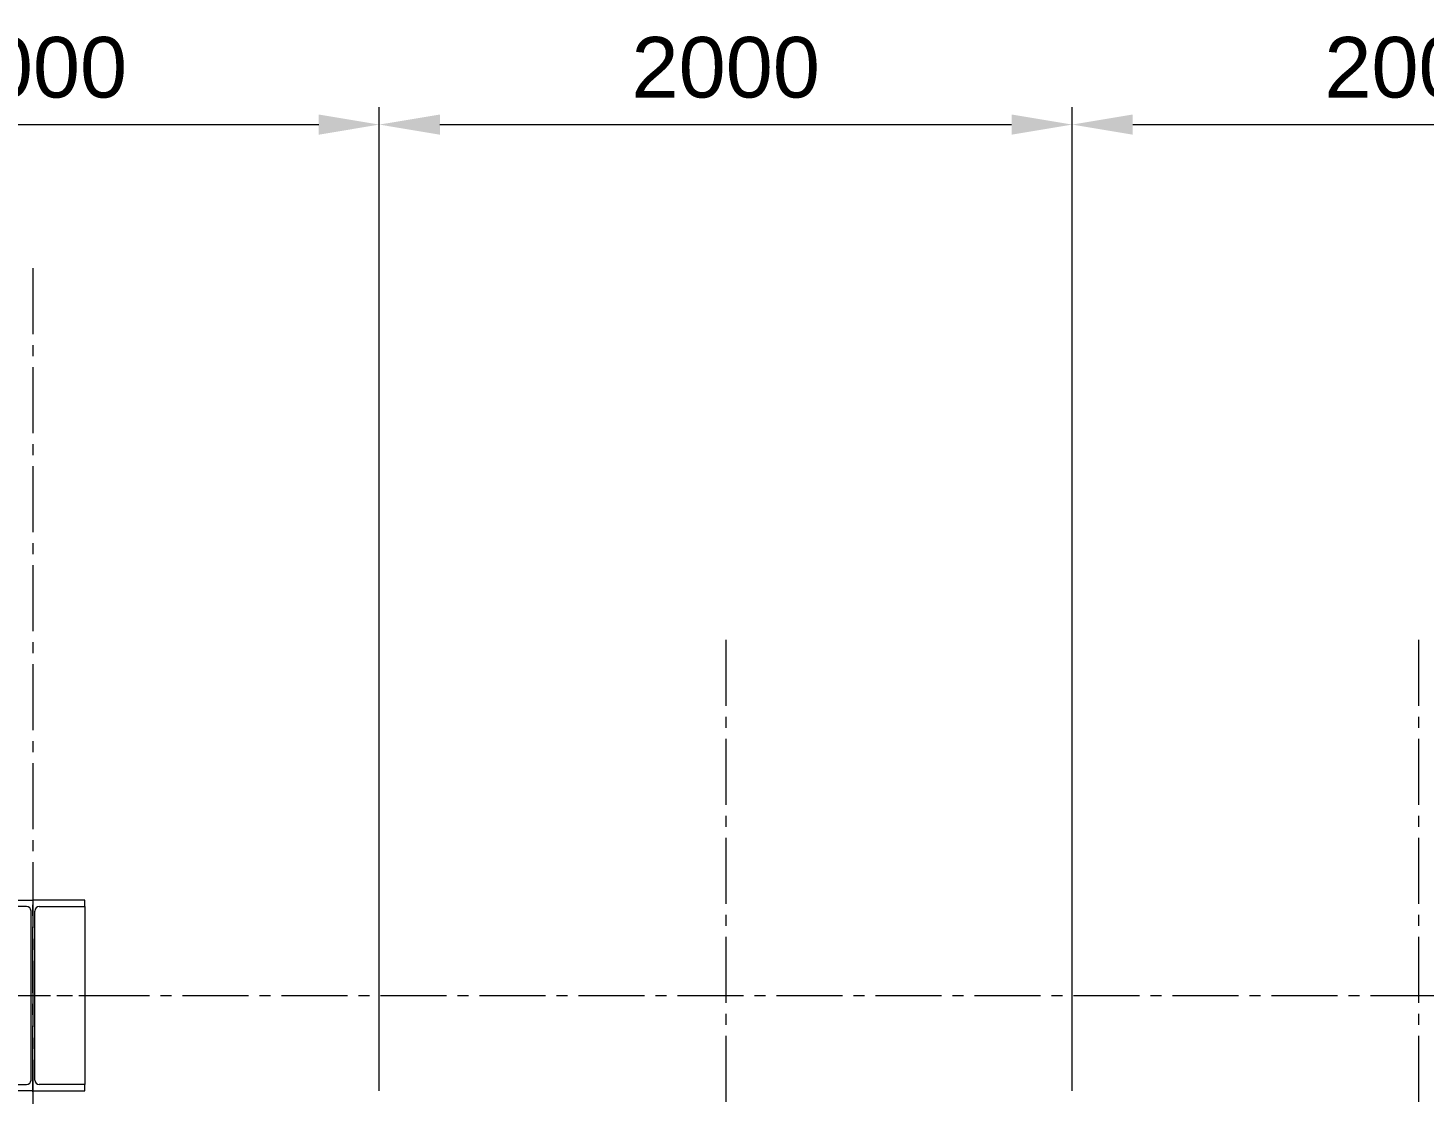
# Model space of a CAD drawing. Header units: millimetres. Extents: x 163705 to 1616509, y 81827 to 302547.
# Drawn here: x 1270920 to 1274951, y 149975 to 153054 of the extents above; entities that cross this region are included whole.
import ezdxf

# ---------------------------------------------------------------- set-up
doc = ezdxf.new("R2010")
doc.units = ezdxf.units.MM
doc.header["$LTSCALE"] = 10
doc.linetypes.add('CENTER2', pattern=[28.575, 19.05, -3.175, 3.175, -3.175])
for name, color, linetype, lineweight in [('1-中心线', 1, 'CENTER2', 0), ('1-标注', 3, 'Continuous', 0), ('1-钢构', 6, 'Continuous', 0)]:
    doc.layers.add(name, color=color, linetype=linetype, lineweight=lineweight)
doc.styles.get("Standard").update_dxf_attribs({"font": 'arial.ttf'})
doc.dimstyles.new('AM_GB50$0', dxfattribs={"dimscale": 50, "dimtxt": 3.5, "dimasz": 3.5, "dimexe": 1, "dimexo": 1, "dimgap": 1.5, "dimtad": 1, "dimdsep": 46, "dimtxsty": 'Standard', "dimcen": 0, "dimclrd": 256, "dimclre": 256, "dimclrt": 2, "dimadec": 0, "dimazin": 2, "dimtp": 0.1, "dimtm": 0.1, "dimtfac": 0.71, "dimtdec": 3, "dimtmove": 0, "dimatfit": 3, "dimfxl": 0, "dimlwd": -1, "dimlwe": -1, "dimarcsym": 0})

# ---------------------------------------------------------------- blocks, each defined once
blk = doc.blocks.new('G$CEDFA10A2')
for p, q in [((0, 535), (0, 553)), ((0, 553), (150, 553)), ((131.5, 535), (0, 535)), ((0, 535), (0, 21)), ((300, 553), (150, 553)), ((168.5, 535), (300, 535)), ((300, 535), (300, 553)), ((300, 535), (300, 21)), ((144.5, 34), (144.5, 522)), ((155.5, 34), (155.5, 522)), ((0, 21), (131.5, 21)), ((0, 3), (0, 21)), ((150, 3), (0, 3)), ((150, 3), (300, 3)), ((300, 21), (168.5, 21)), ((300, 3), (300, 21))]:
    blk.add_line(p, q)
for centre, start, end in [((131.5, 522), 0, 90), ((168.5, 522), 90, 180), ((131.5, 34), 270, 0), ((168.5, 34), 180, 270)]:
    blk.add_arc(centre, 13, start, end)
at = {"layer": '1-中心线'}
for p, q in [((150, 0), (150, 556)), ((-3, 278), (303, 278))]:
    blk.add_line(p, q, dxfattribs=at)
blk.add_text('HC_SUPERPART', height=0.001).set_placement((150, 3))
blk = doc.blocks.new('*D696')
at = {"layer": '1-标注', "transparency": 16777216}
for p, q in [((1269934.9, 149984.6), (1269934.9, 152824.8)), ((1271934.9, 149984.6), (1271934.9, 152824.8)), ((1270109.9, 152774.8), (1271759.9, 152774.8))]:
    blk.add_line(p, q, dxfattribs=at)
for points in [[(1270109.9, 152803.9), (1270109.9, 152745.6), (1269934.9, 152774.8)], [(1271759.9, 152803.9), (1271759.9, 152745.6), (1271934.9, 152774.8)]]:
    blk.add_solid(points, dxfattribs=at)
at = {"layer": 'Defpoints', "transparency": 16777216}
for p in [(1271934.9, 152774.8), (1269934.9, 149934.6), (1271934.9, 149934.6)]:
    blk.add_point(p, dxfattribs=at)
at = {"layer": '1-标注', "transparency": 16777216, "insert": (1270934.9, 152939.1), "char_height": 175, "attachment_point": 5}
blk.add_mtext('2000', dxfattribs=at)
blk = doc.blocks.new('*D697')
at = {"layer": '1-标注', "transparency": 16777216}
for p, q in [((1271934.9, 149984.6), (1271934.9, 152824.8)), ((1273934.9, 149984.6), (1273934.9, 152824.8)), ((1272109.9, 152774.8), (1273759.9, 152774.8))]:
    blk.add_line(p, q, dxfattribs=at)
for points in [[(1272109.9, 152803.9), (1272109.9, 152745.6), (1271934.9, 152774.8)], [(1273759.9, 152803.9), (1273759.9, 152745.6), (1273934.9, 152774.8)]]:
    blk.add_solid(points, dxfattribs=at)
at = {"layer": 'Defpoints', "transparency": 16777216}
for p in [(1273934.9, 152774.8), (1271934.9, 149934.6), (1273934.9, 149934.6)]:
    blk.add_point(p, dxfattribs=at)
at = {"layer": '1-标注', "transparency": 16777216, "insert": (1272934.9, 152939.1), "char_height": 175, "attachment_point": 5}
blk.add_mtext('2000', dxfattribs=at)
blk = doc.blocks.new('*D698')
at = {"layer": '1-标注', "transparency": 16777216}
for p, q in [((1273934.9, 149984.6), (1273934.9, 152824.8)), ((1275934.9, 149984.6), (1275934.9, 152824.8)), ((1274109.9, 152774.8), (1275759.9, 152774.8))]:
    blk.add_line(p, q, dxfattribs=at)
for points in [[(1274109.9, 152803.9), (1274109.9, 152745.6), (1273934.9, 152774.8)], [(1275759.9, 152803.9), (1275759.9, 152745.6), (1275934.9, 152774.8)]]:
    blk.add_solid(points, dxfattribs=at)
at = {"layer": 'Defpoints', "transparency": 16777216}
for p in [(1275934.9, 152774.8), (1273934.9, 149934.6), (1275934.9, 149934.6)]:
    blk.add_point(p, dxfattribs=at)
at = {"layer": '1-标注', "transparency": 16777216, "insert": (1274934.9, 152939.1), "char_height": 175, "attachment_point": 5}
blk.add_mtext('2000', dxfattribs=at)

msp = doc.modelspace()

# ---------------------------------------------------------------- linework, layer by layer
at = {"layer": '1-中心线'}
for p, q in [((1270934.896, 152359.738), (1270934.896, 141159.499)), ((1272934.896, 151286.653), (1272934.896, 142232.61)), ((1274934.896, 151286.653), (1274934.896, 142232.61)), ((1247935.246, 150259.632), (1299935.171, 150259.632))]:
    msp.add_line(p, q, dxfattribs=at)

# ---------------------------------------------------------------- block references
at = {"layer": '1-钢构'}
msp.add_blockref('G$CEDFA10A2', (1270784.896, 149981.632), dxfattribs=at)

# ---------------------------------------------------------------- dimensions: what is measured, and where the dimension line sits
at = {"layer": '1-标注'}
for base, p1, p2, picture, middle in [((1271934.896, 152774.771), (1269934.896, 149934.62), (1271934.896, 149934.62), '*D696', (1270934.896, 152939.121)), ((1273934.896, 152774.771), (1271934.896, 149934.62), (1273934.896, 149934.62), '*D697', (1272934.896, 152939.121)), ((1275934.896, 152774.771), (1273934.896, 149934.62), (1275934.896, 149934.62), '*D698', (1274934.896, 152939.121))]:
    dim = msp.add_linear_dim(base=base, p1=p1, p2=p2, dimstyle='AM_GB50$0', override={"dimtmove": 1}, dxfattribs=at)
    dim.commit()
    dim.dimension.update_dxf_attribs({"geometry": picture, "text_midpoint": middle})

doc.saveas('drawing.dxf')
